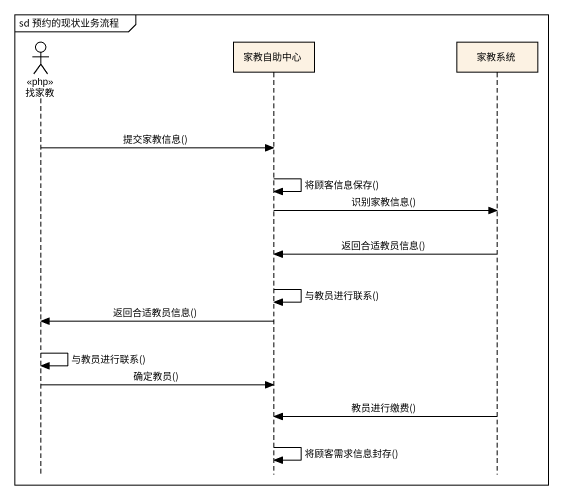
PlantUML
@startuml
mainframe sd 预约的现状业务流程
hide footbox
actor 找家教 <<php>>
participant 家教自助中心
participant 家教系统

找家教 -> 家教自助中心 : 提交家教信息()
家教自助中心 -> 家教自助中心 : 将顾客信息保存()
家教自助中心 -> 家教系统 : 识别家教信息()
家教系统 -> 家教自助中心 : 返回合适教员信息()
家教自助中心 -> 家教自助中心 : 与教员进行联系()
家教自助中心 -> 找家教 : 返回合适教员信息()
找家教 -> 找家教 : 与教员进行联系()
找家教 -> 家教自助中心 : 确定教员()
家教系统 -> 家教自助中心 : 教员进行缴费()
家教自助中心 -> 家教自助中心 : 将顾客需求信息封存()
@enduml
